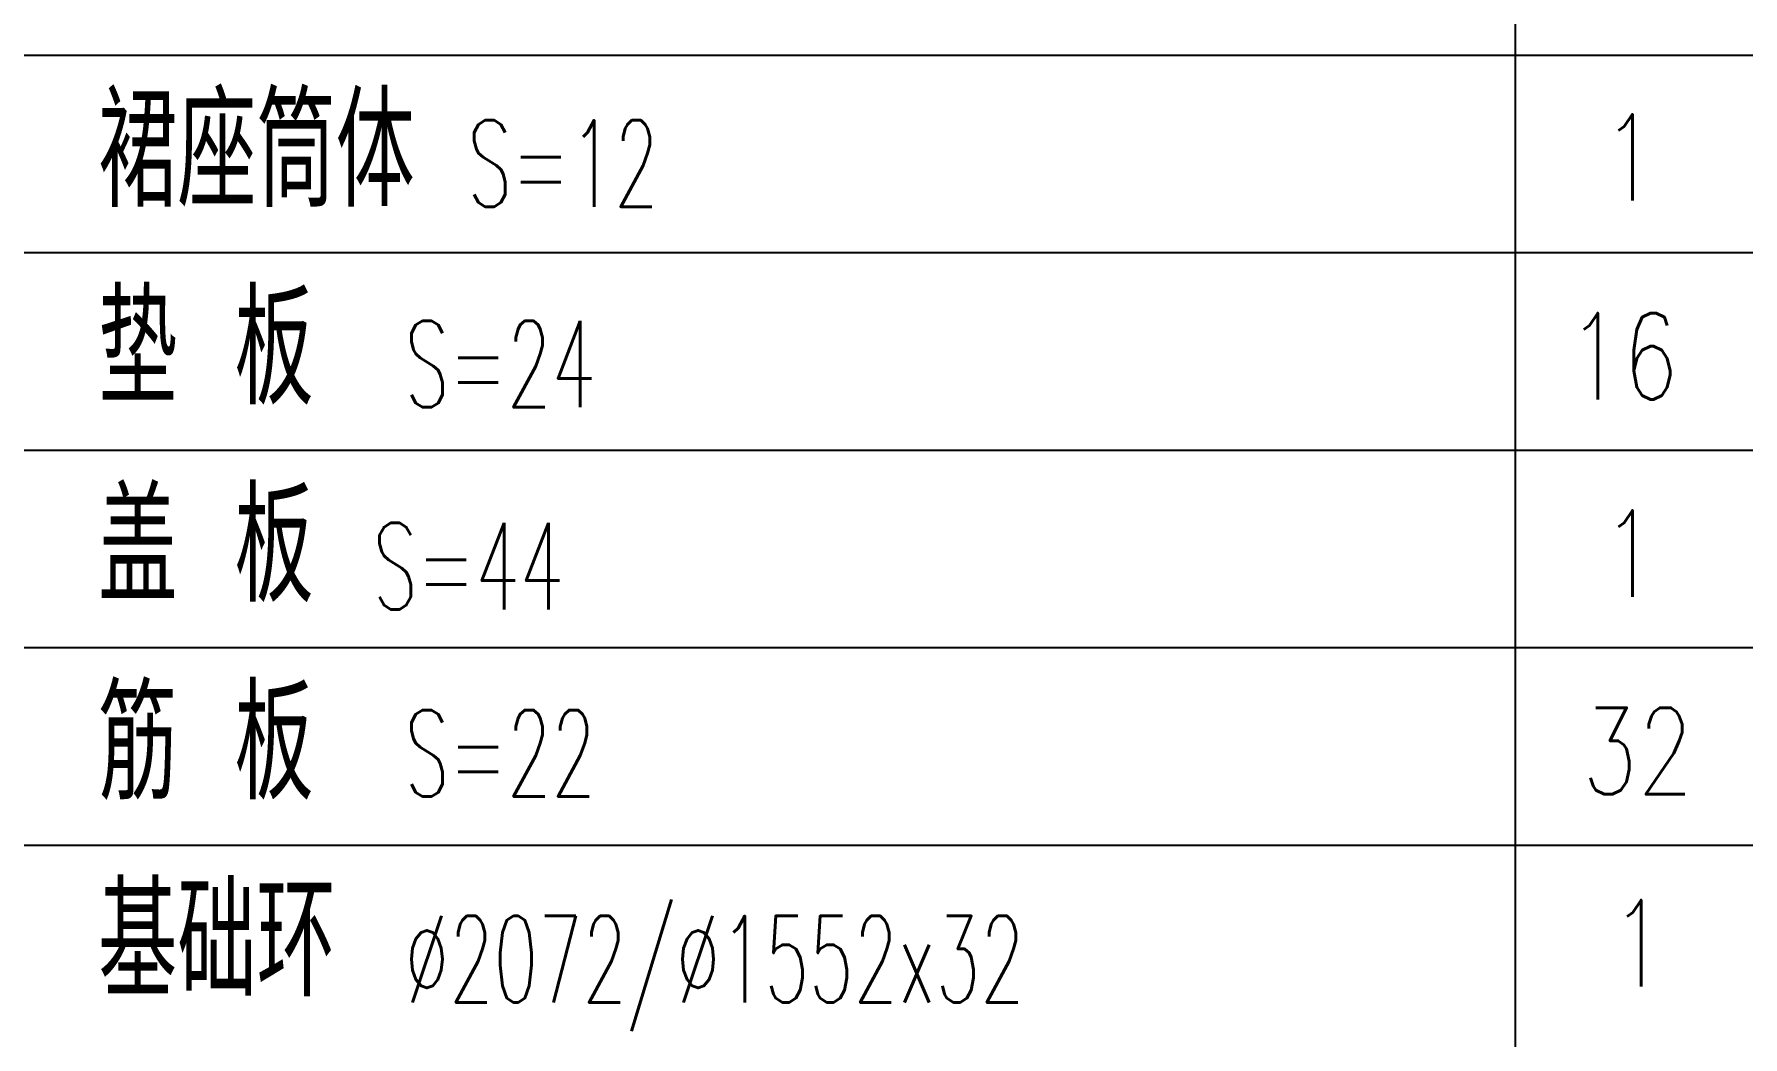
# Model space of a CAD drawing. Extents: x 1416 to 4159, y -4009 to -2804.
# Drawn here: x 2107.2 to 2176.4, y -3918.6 to -3878 of the extents above; entities that cross this region are included whole.
import ezdxf

# ---------------------------------------------------------------- set-up
doc = ezdxf.new("R2010")
doc.units = 0
doc.header["$LTSCALE"] = 11
doc.header["$MEASUREMENT"] = 0
doc.layers.add('6', color=2, linetype='CONTINUOUS')
doc.styles.add('H5', font='romans', dxfattribs={"width": 0.8, "bigfont": 'HZ5.SHX'})

msp = doc.modelspace()

# ---------------------------------------------------------------- linework, layer by layer
at = {"layer": '6'}
for p, q in [((2167.20728, -3930.80904), (2167.20728, -3550.80904)), ((2067.20728, -3878.80904), (2247.20728, -3878.80904)), ((2067.20728, -3886.80904), (2247.20728, -3886.80904)), ((2067.20728, -3894.80904), (2247.20728, -3894.80904)), ((2067.20728, -3902.80904), (2247.20728, -3902.80904)), ((2067.20728, -3910.80904), (2247.20728, -3910.80904))]:
    msp.add_line(p, q, dxfattribs=at)

# ---------------------------------------------------------------- texts
at = {"layer": '6', "style": 'H5'}
for s, height, width, p in [('裙座筒体', 4.5, 0.75, (2109.79955, -3884.95934)), ('  S=12', 3.5, 0.6, (2121.8803, -3884.94939)), ('1', 3.5, 0.75, (2170.71309, -3884.70199)), ('垫 板', 4.5, 0.75, (2109.79955, -3892.95934)), ('S=24', 3.5, 0.6, (2122.21812, -3893.07541)), ('16', 3.5, 0.75, (2169.30987, -3892.76157)), ('盖 板', 4.5, 0.75, (2109.79955, -3900.95934)), ('1', 3.5, 0.75, (2170.71309, -3900.75609)), ('  S=44', 3.5, 0.6, (2118.05134, -3901.2612)), ('筋 板', 4.5, 0.75, (2109.79955, -3908.95934)), ('S=22', 3.5, 0.6, (2122.21812, -3908.8427)), ('32', 3.5, 0.75, (2169.91155, -3908.7506)), ('基础环', 4.5, 0.75, (2109.79955, -3916.95934)), ('%%C2072/%%C1552x32', 3.5, 0.6, (2122.21812, -3917.1824)), ('1', 3.5, 0.75, (2171.06048, -3916.53877))]:
    msp.add_text(s, height=height, dxfattribs=dict(at, width=width)).set_placement(p)

doc.saveas('drawing.dxf')
